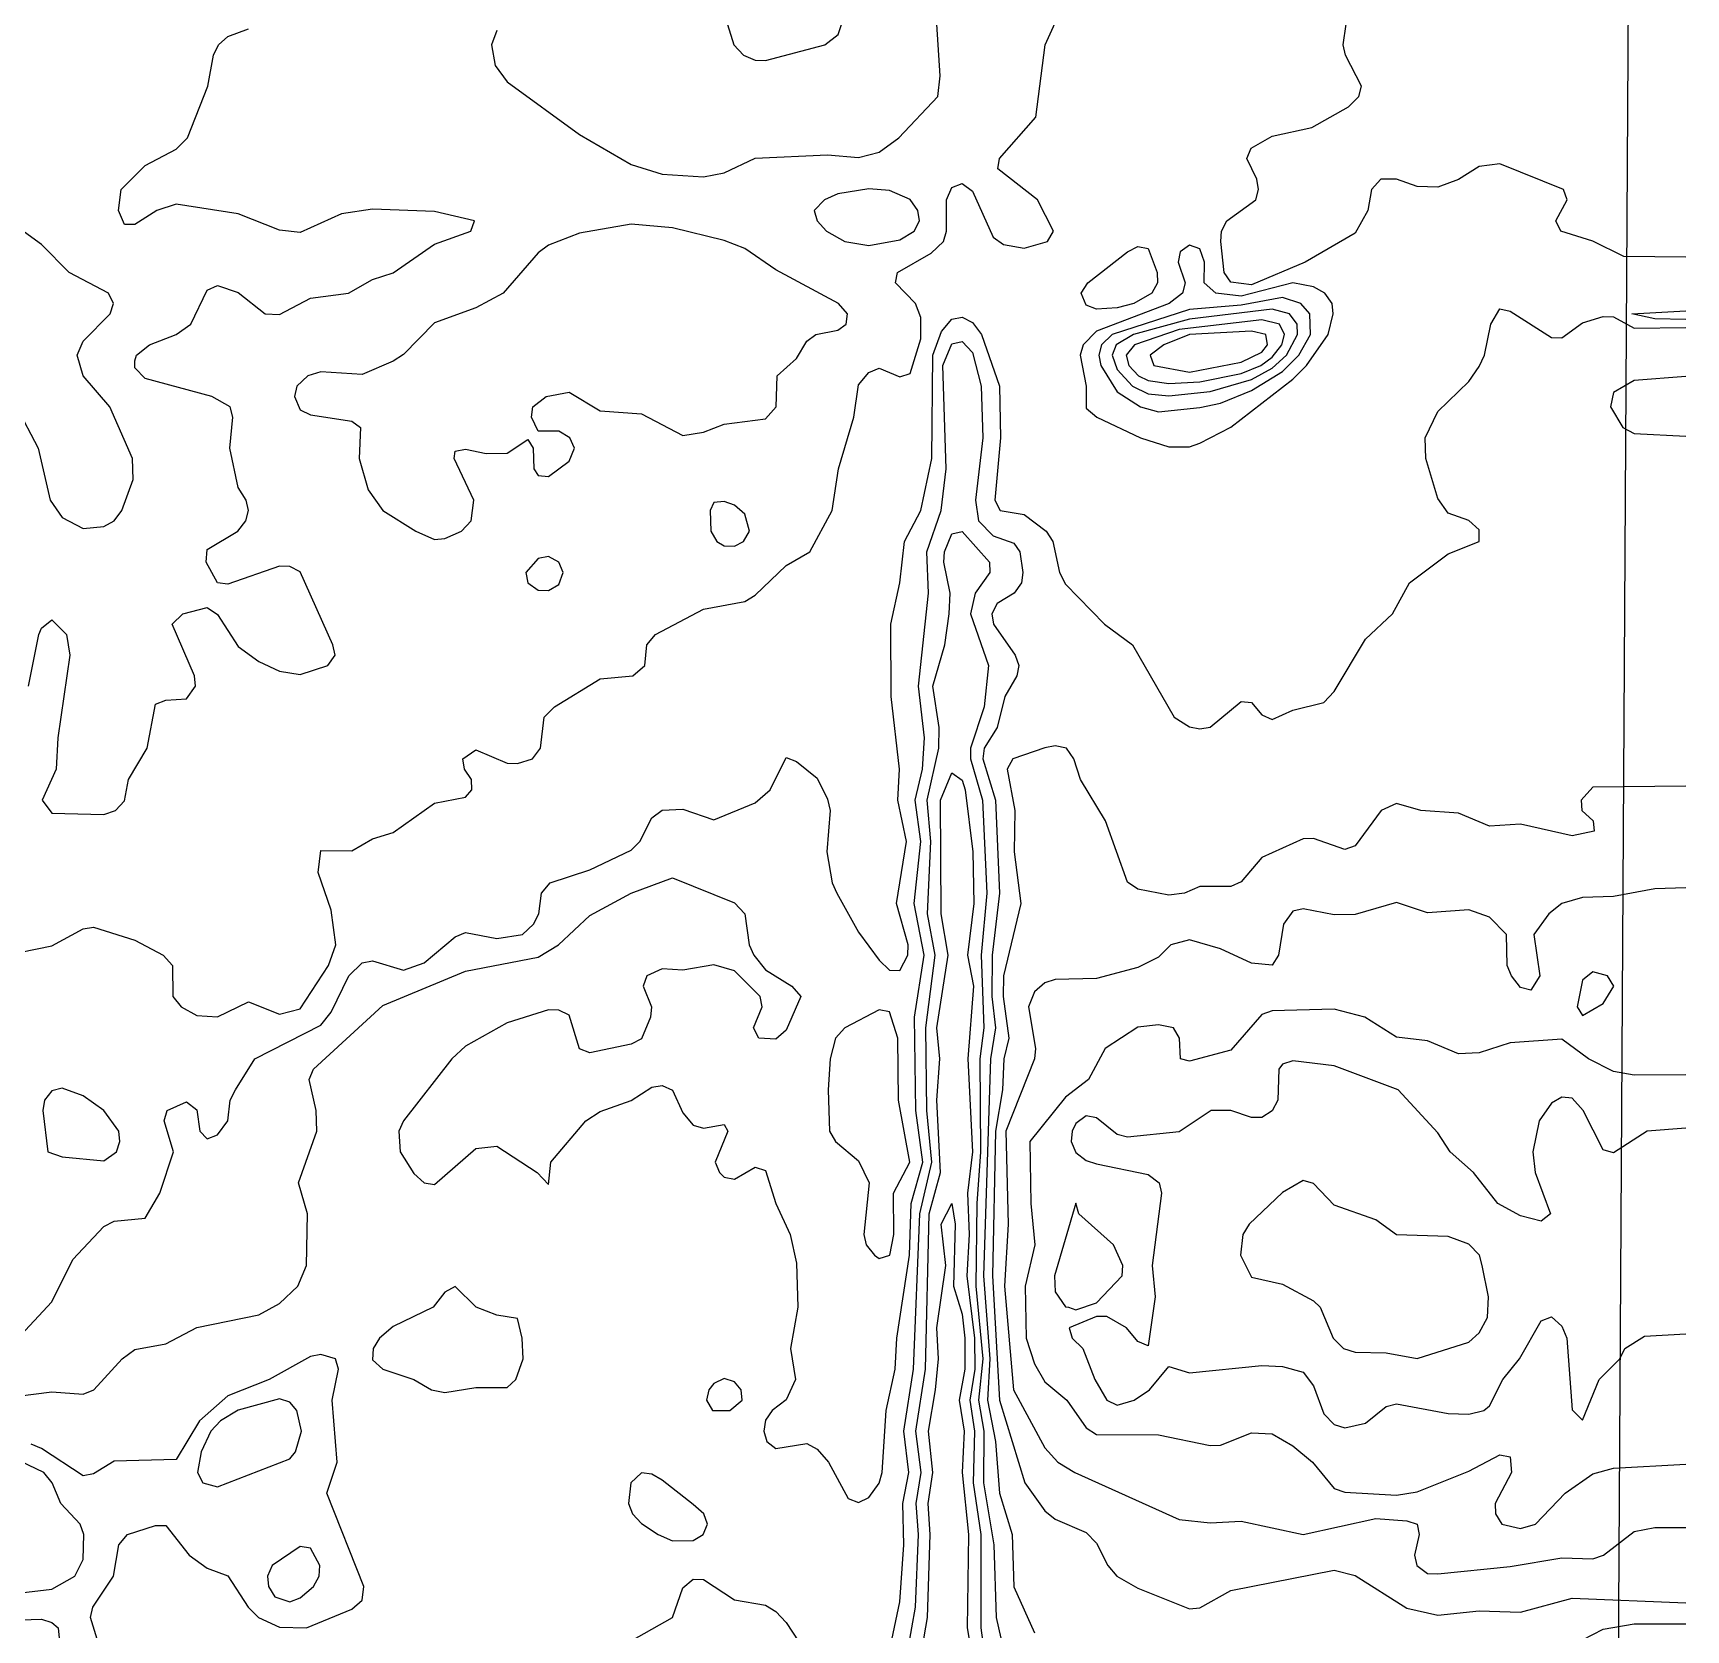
# Model space of a CAD drawing. Extents: x 425119 to 428731, y 1576976 to 1581037.
# Drawn here: x 428193 to 428672.5, y 1578032.9 to 1578495.9 of the extents above; entities that cross this region are included whole.
import ezdxf

# ---------------------------------------------------------------- set-up
doc = ezdxf.new("R2010")
doc.units = 21
doc.header["$MEASUREMENT"] = 0
for name, color, linetype in [('C-TOPO-MAJR', 3, 'Continuous'), ('C-TOPO-MINR', 8, 'Continuous'), ('G-ANNO-AOI', 6, 'Continuous')]:
    doc.layers.add(name, color=color, linetype=linetype)

msp = doc.modelspace()

# ---------------------------------------------------------------- linework, layer by layer
at = {"layer": 'C-TOPO-MAJR', "elevation": 70}
for points in [[(428672.5, 1578430.92), (428654.5, 1578431.07), (428645.5, 1578435.57), (428636.16, 1578438.5), (428634.74, 1578441.5), (428638.09, 1578447.5), (428636.95, 1578450.5), (428618.5, 1578458.03), (428612.5, 1578457.21), (428606.5, 1578453.41), (428600.5, 1578451.18), (428594.5, 1578451.39), (428588.5, 1578453.55), (428583.95, 1578453.5), (428581.33, 1578450.5), (428580.21, 1578444.5), (428576.5, 1578437.86), (428562.03, 1578429.5), (428546.5, 1578422.93), (428540.5, 1578423.67), (428538.52, 1578426.5), (428537.53, 1578435.5), (428537.72, 1578438.5), (428539.31, 1578441.5), (428547.76, 1578447.5), (428548.5, 1578450.5), (428547.97, 1578453.5), (428545.1, 1578459.5), (428546.38, 1578462.5), (428552.5, 1578466.01), (428563.93, 1578468.5), (428574.59, 1578474.5), (428577.62, 1578477.5), (428578.39, 1578480.5), (428573.7, 1578489.5), (428573.02, 1578492.5), (428573.93, 1578498.5)], [(428183.02, 1578111.5), (428198.5, 1578128), (428204.5, 1578140.23), (428213.5, 1578149.83), (428216.5, 1578151.38), (428225.5, 1578152.27), (428229.82, 1578159.5), (428233.75, 1578171.5), (428231.03, 1578180.5), (428231.95, 1578183.5), (428237.5, 1578186.04), (428240.5, 1578183.7), (428241.35, 1578177.5), (428243.5, 1578175.24), (428246.5, 1578176.38), (428249.49, 1578180.5), (428250.23, 1578186.5), (428251.69, 1578189.5), (428257.34, 1578198.5), (428276.5, 1578208.2), (428279.5, 1578211.95), (428284.59, 1578222.5), (428288.5, 1578226.31), (428291.5, 1578226.88), (428300.5, 1578224.17), (428306.5, 1578226.29), (428315.5, 1578233.87), (428318.5, 1578235.05), (428327.5, 1578233.33), (428334.98, 1578234.5), (428338.19, 1578237.5), (428339.75, 1578240.5), (428340.51, 1578246.5), (428343.05, 1578249.5), (428354.5, 1578253.31), (428366.5, 1578258.99), (428369, 1578261.5), (428372.5, 1578268.39), (428375.5, 1578270.59), (428381.5, 1578270.82), (428390.5, 1578267.74), (428402.5, 1578272.72), (428406.88, 1578276.5), (428411.5, 1578285.82), (428414.5, 1578284.67), (428420.5, 1578279.85), (428423.5, 1578273.77), (428424.27, 1578270.5), (428423.29, 1578258.5), (428424.79, 1578249.5), (428426.19, 1578246.5), (428432.5, 1578235.18), (428438.5, 1578227.04), (428441.5, 1578224.13), (428444.5, 1578224.07), (428446.8, 1578228.5), (428446.84, 1578231.5), (428443.47, 1578243.5), (428446.42, 1578261.5), (428443.85, 1578273.5), (428444.34, 1578282.5), (428441.93, 1578303.5), (428441.81, 1578324.5), (428444.45, 1578336.5), (428445.81, 1578348.5), (428450.53, 1578357.5), (428453.74, 1578372.5), (428454.03, 1578402.5), (428456.5, 1578409.39), (428459.5, 1578412.9), (428462.5, 1578413.49), (428465.5, 1578411.95), (428468.19, 1578408.5), (428473.36, 1578393.5), (428473.62, 1578378.5), (428472, 1578360.5), (428473.55, 1578357.5), (428480.5, 1578356.27), (428486.91, 1578351.5), (428488.82, 1578348.5), (428490.73, 1578339.5), (428492.5, 1578336.06), (428503.82, 1578324.5), (428511.93, 1578318.5), (428524.01, 1578297.5), (428528.5, 1578294.76), (428531.5, 1578294.17), (428534.5, 1578294.64), (428543.5, 1578302.11), (428546.5, 1578301.76), (428549.5, 1578298.2), (428552.5, 1578296.9), (428558.5, 1578299.56), (428567.5, 1578301.79), (428570.5, 1578304.94), (428579.5, 1578320.17), (428587.4, 1578327.5), (428592.35, 1578336.5), (428603.5, 1578344.86), (428612.52, 1578348.5), (428612.5, 1578351.83), (428609.5, 1578354.53), (428603.5, 1578356.68), (428600.5, 1578360.94), (428597.01, 1578372.5), (428596.81, 1578378.5), (428600.5, 1578386.17), (428609.5, 1578394.91), (428612.5, 1578399.2), (428614.05, 1578402.5), (428615.87, 1578411.5), (428618.5, 1578415.95), (428621.5, 1578415.24), (428633.5, 1578407.65), (428636.5, 1578407.53), (428642.5, 1578411.92), (428648.5, 1578413.76), (428651.5, 1578413.65), (428657.5, 1578410.35), (428672.5, 1578410.57)], [(428672.5, 1578412.85), (428663.5, 1578413.07), (428656.83, 1578414.5), (428672.5, 1578415.38)], [(428672.5, 1578396.34), (428657.5, 1578395.13), (428651.5, 1578391.72), (428650.62, 1578387.5), (428654.15, 1578381.5), (428657.5, 1578379.78), (428672.5, 1578379.01)], [(428672.5, 1578277.55), (428645.5, 1578277.28), (428642.11, 1578273.5), (428642.27, 1578270.5), (428645.6, 1578267.5), (428645.86, 1578264.5), (428639.5, 1578263.09), (428624.5, 1578266.53), (428615.5, 1578265.91), (428606.5, 1578269.72), (428595.6, 1578270.5), (428588.5, 1578272.47), (428584.1, 1578270.5), (428576.5, 1578260.18), (428573.5, 1578259.12), (428564.5, 1578262.34), (428561.5, 1578262.3), (428549.5, 1578256.85), (428543.5, 1578249.78), (428540.5, 1578248.42), (428531.5, 1578248.47), (428527.06, 1578246.5), (428522.5, 1578245.93), (428513.5, 1578247.64), (428510.5, 1578249.67), (428504.14, 1578267.5), (428496.91, 1578279.5), (428494.94, 1578285.5), (428492.76, 1578288.5), (428489.5, 1578289.21), (428486.5, 1578288.65), (428477.28, 1578285.5), (428475.58, 1578282.5), (428477.79, 1578270.5), (428477.63, 1578258.5), (428479.52, 1578243.5), (428474.54, 1578222.5), (428474.41, 1578216.5), (428476.12, 1578204.5), (428474.58, 1578198.5), (428474.26, 1578189.5), (428472.18, 1578177.5), (428471.35, 1578135.5), (428473.33, 1578099.5), (428480.69, 1578075.5), (428486.5, 1578067.41), (428489.5, 1578064.94), (428498.5, 1578061.11), (428501.5, 1578058.04), (428504.81, 1578051.5), (428507.45, 1578048.5), (428513.5, 1578044.97), (428528.5, 1578038.94), (428531.5, 1578039.27), (428540.5, 1578044.3), (428570.5, 1578050.18), (428576.5, 1578048.62), (428591.5, 1578039.2), (428600.5, 1578037.17), (428612.5, 1578038.44), (428624.5, 1578038.05), (428639.5, 1578042.04), (428672.5, 1578040.72)]]:
    msp.add_lwpolyline(points, dxfattribs=at)
at = {"layer": 'C-TOPO-MAJR'}
for points, elevation in [([(428498.5, 1578416.97), (428497.04, 1578420.5), (428499.01, 1578423.5), (428510.5, 1578432.44), (428513.5, 1578434.05), (428516.5, 1578433.39), (428519.09, 1578426.5), (428519.19, 1578423.5), (428517.55, 1578420.5), (428512.34, 1578417.5), (428507.5, 1578416.24), (428501.5, 1578415.81), (428498.5, 1578416.97)], 70), ([(428518.16, 1578399.5), (428528.5, 1578397.55), (428543.5, 1578400.51), (428549.5, 1578403.39), (428551.13, 1578405.5), (428550.65, 1578408.5), (428546.5, 1578409.51), (428528.5, 1578408.47), (428521.04, 1578405.5), (428517.06, 1578402.5), (428518.16, 1578399.5)], 75), ([(428437.07, 1578141.5), (428438.5, 1578140.55), (428441.52, 1578141.5), (428442.76, 1578147.5), (428442.62, 1578159.5), (428447.37, 1578168.5), (428444.02, 1578186.5), (428443.91, 1578204.5), (428441.5, 1578212.11), (428438.5, 1578212.7), (428428.47, 1578207.5), (428425.83, 1578204.5), (428424.26, 1578198.5), (428423.62, 1578189.5), (428424.06, 1578177.5), (428425.81, 1578174.5), (428432.5, 1578168.93), (428435.54, 1578162.5), (428434.01, 1578147.5), (428434.66, 1578144.5), (428437.07, 1578141.5)], 70), ([(428242.22, 1578075.5), (428246.5, 1578074.33), (428267.5, 1578082.47), (428269.11, 1578084.5), (428270.88, 1578090.5), (428269.57, 1578096.5), (428267.5, 1578098.92), (428264.5, 1578099.86), (428252.5, 1578096.59), (428247.34, 1578093.5), (428244.6, 1578090.5), (428241.81, 1578084.5), (428240.71, 1578078.5), (428242.22, 1578075.5)], 70), ([(428182.99, 1578045.5), (428189.5, 1578043.58), (428198.5, 1578044.69), (428205.12, 1578048.5), (428207.5, 1578053.26), (428207.7, 1578060.5), (428206.71, 1578063.5), (428201.1, 1578069.5), (428198.54, 1578075.5), (428196.09, 1578078.5), (428189.5, 1578081.75), (428183.5, 1578080.78), (428179.55, 1578078.5), (428177.76, 1578075.5), (428175.68, 1578054.5), (428178.66, 1578048.5), (428182.99, 1578045.5)], 70), ([(428263.18, 1578042.5), (428267.5, 1578040.97), (428270.5, 1578042.19), (428274.34, 1578045.5), (428276.01, 1578048.5), (428276.19, 1578051.5), (428273.5, 1578056.57), (428270.5, 1578057.06), (428262.41, 1578051.5), (428261.06, 1578048.5), (428261.31, 1578045.5), (428263.18, 1578042.5)], 70)]:
    msp.add_lwpolyline(points, close=True, dxfattribs=dict(at, elevation=elevation))
at = {"layer": 'C-TOPO-MINR'}
for points, elevation in [([(428189.5, 1578229.41), (428198.5, 1578231.2), (428207.5, 1578236.19), (428210.5, 1578236.65), (428222.5, 1578232.85), (428230.8, 1578228.5), (428233.43, 1578225.5), (428233.55, 1578216.5), (428235.99, 1578213.5), (428240.5, 1578211.02), (428246.5, 1578210.65), (428255.5, 1578214.97), (428264.5, 1578211.42), (428270.5, 1578212.93), (428278.72, 1578225.5), (428280.86, 1578231.5), (428279.5, 1578241.56), (428275.75, 1578252.5), (428276.5, 1578258.88), (428285.5, 1578258.77), (428291.5, 1578262.23), (428297.5, 1578264.11), (428309.5, 1578272.58), (428318.5, 1578274.38), (428320.26, 1578276.5), (428320.18, 1578279.5), (428318.16, 1578282.5), (428317.64, 1578285.5), (428321.5, 1578288.08), (428330.5, 1578284.2), (428333.5, 1578284.08), (428337.93, 1578285.5), (428340.23, 1578288.5), (428341.32, 1578297.5), (428344.23, 1578300.5), (428357.5, 1578308.61), (428367, 1578309.5), (428370.47, 1578312.5), (428371.04, 1578318.5), (428373.57, 1578321.5), (428387.5, 1578328.87), (428399.5, 1578331.11), (428402.5, 1578332.88), (428411.5, 1578341.51), (428418.32, 1578345.5), (428424.81, 1578357.5), (428426.63, 1578369.5), (428431.15, 1578384.5), (428432.5, 1578393.9), (428435.5, 1578397.48), (428438.5, 1578398.73), (428444.5, 1578396.18), (428447.5, 1578397.18), (428450.5, 1578407.24), (428450.5, 1578413.39), (428448.97, 1578417.5), (428443.18, 1578423.5), (428443.8, 1578426.5), (428453.5, 1578432.08), (428457.12, 1578435.5), (428457.96, 1578438.5), (428458.02, 1578447.5), (428459.5, 1578451.08), (428462.5, 1578452.29), (428465.5, 1578450.09), (428471.5, 1578436.73), (428474.5, 1578434.59), (428480.5, 1578433.49), (428487.29, 1578435.5), (428489.07, 1578438.5), (428484.41, 1578447.5), (428472.91, 1578456.5), (428473.39, 1578459.5), (428483.87, 1578471.5), (428486.6, 1578492.5), (428493.4, 1578507.5)], 71), ([(428393.48, 1578501.5), (428396.3, 1578492.5), (428399.14, 1578489.5), (428402.5, 1578488.05), (428405.5, 1578487.97), (428422.73, 1578492.5), (428426.52, 1578495.5), (428429.56, 1578504.5)], 73), ([(428191.73, 1578306.5), (428194.66, 1578321.5), (428195.5, 1578323.38), (428198.5, 1578325.79), (428202.71, 1578321.5), (428203.71, 1578315.5), (428200.17, 1578291.5), (428199.72, 1578282.5), (428195.69, 1578273.5), (428198.5, 1578269.71), (428213.5, 1578269.3), (428216.95, 1578270.5), (428219.5, 1578273.3), (428220.67, 1578279.5), (428226.07, 1578288.5), (428228.5, 1578301.31), (428231.5, 1578302.47), (428237.5, 1578302.84), (428240.17, 1578306.5), (428239.82, 1578309.5), (428233.39, 1578324.5), (428236.43, 1578327.5), (428243.5, 1578329.38), (428246.5, 1578327.29), (428252.5, 1578318.01), (428258.5, 1578313.66), (428264.5, 1578310.85), (428270.5, 1578309.87), (428278.51, 1578312.5), (428280.62, 1578315.5), (428280, 1578318.5), (428270.5, 1578339.65), (428267.5, 1578341.22), (428264.5, 1578341.33), (428249.5, 1578336.15), (428246.5, 1578336.53), (428243.2, 1578342.5), (428243.5, 1578346.14), (428252.38, 1578351.5), (428254.72, 1578354.5), (428255.46, 1578357.5), (428254.84, 1578360.5), (428252.5, 1578364.17), (428250.05, 1578375.5), (428250.99, 1578384.5), (428250.18, 1578387.5), (428244.88, 1578390.5), (428225.5, 1578395.77), (428222.5, 1578398.81), (428222.5, 1578400.89), (428223.04, 1578402.5), (428226.76, 1578405.5), (428234.5, 1578408.46), (428238.75, 1578411.5), (428243.5, 1578421.33), (428246.5, 1578422.71), (428252.5, 1578420.68), (428260.35, 1578414.5), (428264.5, 1578414.31), (428273.5, 1578419.06), (428284.5, 1578420.5), (428291.5, 1578424.44), (428297.5, 1578426.41), (428309.5, 1578434.68), (428320.04, 1578438.5), (428321.09, 1578441.5), (428309.5, 1578444.2), (428291.5, 1578444.83), (428282.5, 1578443.46), (428270.5, 1578438.07), (428264.5, 1578438.77), (428252.5, 1578443.44), (428234.5, 1578446.29), (428228.95, 1578444.5), (428222.5, 1578440.36), (428219.5, 1578440.38), (428217.83, 1578444.5), (428218.61, 1578450.5), (428225.5, 1578457.46), (428234.5, 1578462.25), (428237.81, 1578465.5), (428243.71, 1578480.5), (428245.33, 1578489.5), (428246.83, 1578492.5), (428249.5, 1578494.92), (428255.5, 1578497.15)], 72), ([(428327.5, 1578496.6), (428326.02, 1578492.5), (428327.04, 1578486.5), (428330.5, 1578481.74), (428351.5, 1578466.51), (428366.5, 1578457.77), (428375.5, 1578454.95), (428387.5, 1578454.24), (428393.5, 1578455.41), (428402.5, 1578459.64), (428423.5, 1578460.57), (428432.5, 1578459.84), (428438.5, 1578461.4), (428444.17, 1578465.5), (428455.49, 1578477.5), (428456.16, 1578483.5), (428455.19, 1578498.5)], 72), ([(428188.22, 1578387.5), (428194.47, 1578375.5), (428198.01, 1578360.5), (428201.5, 1578355.43), (428207.5, 1578352.26), (428213.5, 1578352.79), (428216.51, 1578354.5), (428218.77, 1578357.5), (428222.03, 1578366.5), (428221.87, 1578372.5), (428215.31, 1578387.5), (428207.53, 1578396.5), (428205.83, 1578402.5), (428207.5, 1578406.59), (428215.35, 1578414.5), (428216.34, 1578417.5), (428214.91, 1578420.5), (428203.44, 1578426.5), (428195.5, 1578434.55), (428189.5, 1578438.98)], 73), ([(428179.4, 1578099.5), (428198.5, 1578101.88), (428207.5, 1578101.26), (428210.62, 1578102.5), (428218.9, 1578111.5), (428222.5, 1578114.14), (428231.5, 1578115.8), (428240.5, 1578120.57), (428258.5, 1578124.27), (428264.5, 1578127.49), (428269.85, 1578132.5), (428272.35, 1578138.5), (428272.63, 1578153.5), (428270.05, 1578162.5), (428275.31, 1578177.5), (428275.17, 1578183.5), (428273.13, 1578192.5), (428274.34, 1578195.5), (428294.5, 1578213.94), (428318.5, 1578223.91), (428339.5, 1578227.91), (428345.4, 1578231.5), (428354.5, 1578239.99), (428366.5, 1578246.53), (428378.5, 1578250.99), (428396.5, 1578243.67), (428399.49, 1578240.5), (428400.76, 1578231.5), (428402.13, 1578228.5), (428405.5, 1578224.3), (428413.11, 1578219.5), (428415.72, 1578216.5), (428411.5, 1578206.77), (428408.5, 1578204.12), (428403.58, 1578204.5), (428401.98, 1578207.5), (428404.55, 1578213.5), (428403.92, 1578216.5), (428396.5, 1578224.01), (428390.5, 1578225.68), (428381.5, 1578224.2), (428375.5, 1578224.57), (428371.03, 1578222.5), (428369.95, 1578219.5), (428372.39, 1578213.5), (428372.11, 1578210.5), (428369.5, 1578204.22), (428366.5, 1578202.67), (428354.5, 1578200.19), (428351.5, 1578201.38), (428348.5, 1578211.11), (428345.5, 1578212.6), (428342.5, 1578212.67), (428330.5, 1578208.87), (428318.5, 1578202.17), (428314.47, 1578198.5), (428300.48, 1578180.5), (428299.15, 1578177.5), (428299.52, 1578171.5), (428303.5, 1578165.21), (428306.5, 1578162.53), (428309.5, 1578162.07), (428321.5, 1578172.46), (428327.5, 1578173.13), (428339.2, 1578165.5), (428342.5, 1578162.07), (428343.23, 1578168.5), (428353.32, 1578180.5), (428357.5, 1578183.16), (428366.5, 1578186.36), (428372.5, 1578190.25), (428375.5, 1578190.78), (428378.5, 1578189.38), (428381.5, 1578182.79), (428384.5, 1578179.27), (428387.5, 1578178.38), (428393.5, 1578179.42), (428394.53, 1578177.5), (428390.87, 1578168.5), (428392.11, 1578165.5), (428393.5, 1578164.2), (428396.5, 1578163.61), (428402.5, 1578167.09), (428405.5, 1578166.08), (428408.53, 1578156.5), (428412.66, 1578147.5), (428414.5, 1578139.26), (428414.88, 1578126.5), (428412.77, 1578114.5), (428414.15, 1578105.5), (428411.5, 1578099.58), (428407.4, 1578096.5), (428405.5, 1578093.67), (428405.03, 1578090.5), (428405.84, 1578087.5), (428408.5, 1578085.47), (428417.5, 1578086.93), (428420.5, 1578085.3), (428423.74, 1578081.5), (428429.5, 1578070.95), (428432.5, 1578069.79), (428435.5, 1578071.28), (428438.5, 1578075.42), (428439.36, 1578078.5), (428440.49, 1578096.5), (428443.1, 1578108.5), (428443.63, 1578117.5), (428447.28, 1578141.5), (428447.75, 1578156.5), (428451.09, 1578168.5), (428449.12, 1578183.5), (428448.69, 1578210.5), (428451.48, 1578228.5), (428448.65, 1578243.5), (428450.55, 1578261.5), (428448.91, 1578273.5), (428451.04, 1578282.5), (428451.57, 1578291.5), (428449.85, 1578306.5), (428452.77, 1578333.5), (428452.29, 1578345.5), (428456.45, 1578357.5), (428457.93, 1578369.5), (428456.94, 1578399.5), (428459.5, 1578405.81), (428462.5, 1578406.51), (428465.5, 1578403.25), (428468.09, 1578393.5), (428468.57, 1578378.5), (428466.43, 1578360.5), (428467.25, 1578354.5), (428471.5, 1578350.08), (428477.5, 1578347.99), (428479.24, 1578345.5), (428480.15, 1578339.5), (428479.74, 1578336.5), (428477.67, 1578333.5), (428472.66, 1578330.5), (428471.15, 1578327.5), (428471.66, 1578324.5), (428477.95, 1578315.5), (428479.01, 1578312.5), (428478.36, 1578309.5), (428474.88, 1578303.5), (428472.67, 1578294.5), (428468.94, 1578288.5), (428468.51, 1578285.5), (428472.21, 1578273.5), (428473.35, 1578246.5), (428471.26, 1578228.5), (428471.18, 1578216.5), (428472.2, 1578207.5), (428470.72, 1578198.5), (428468.76, 1578135.5), (428470.56, 1578111.5), (428469.91, 1578099.5), (428472.23, 1578087.5), (428473.33, 1578072.5), (428477.04, 1578060.5), (428477.5, 1578045.32), (428483.5, 1578032.04)], 69), ([(428439.7, 1578018.5), (428444.5, 1578041.01), (428445.57, 1578057.5), (428445.29, 1578069.5), (428447.07, 1578078.5), (428445.6, 1578090.5), (428448.38, 1578108.5), (428450.27, 1578153.5), (428453.77, 1578168.5), (428452.28, 1578183.5), (428452.03, 1578207.5), (428454.7, 1578228.5), (428452.49, 1578240.5), (428453.47, 1578261.5), (428452.4, 1578273.5), (428455.74, 1578288.5), (428455.89, 1578294.5), (428454.06, 1578306.5), (428457.49, 1578318.5), (428458.8, 1578327.5), (428459.09, 1578333.5), (428457.2, 1578342.5), (428457.4, 1578345.5), (428459.5, 1578350.71), (428462.5, 1578351.41), (428470.49, 1578342.5), (428470.54, 1578339.5), (428466.34, 1578333.5), (428464.94, 1578327.5), (428470.13, 1578312.5), (428468.91, 1578300.5), (428464.91, 1578288.5), (428464.97, 1578285.5), (428468.43, 1578273.5), (428469.74, 1578246.5), (428468.08, 1578228.5), (428468.81, 1578207.5), (428467.62, 1578198.5), (428467.85, 1578171.5), (428466.76, 1578156.5), (428466.51, 1578132.5), (428468.51, 1578111.5), (428467.24, 1578099.5), (428468.78, 1578090.5), (428468.75, 1578075.5), (428471.77, 1578057.5), (428472.42, 1578036.5), (428476.44, 1578018.5)], 68), ([(428445.81, 1578021.5), (428448.96, 1578039.5), (428449.87, 1578060.5), (428449.21, 1578069.5), (428450.68, 1578078.5), (428449.14, 1578090.5), (428451.86, 1578108.5), (428453, 1578153.5), (428456.29, 1578165.5), (428455.17, 1578186.5), (428456.07, 1578198.5), (428455.19, 1578207.5), (428458.52, 1578228.5), (428456.48, 1578240.5), (428456.22, 1578273.5), (428459.5, 1578281.4), (428462.5, 1578279.26), (428463.39, 1578276.5), (428465.63, 1578258.5), (428465.91, 1578243.5), (428464.09, 1578228.5), (428465.87, 1578219.5), (428464.22, 1578198.5), (428465.54, 1578171.5), (428464.05, 1578159.5), (428464.55, 1578147.5), (428463.86, 1578135.5), (428466.14, 1578117.5), (428466.23, 1578108.5), (428464.73, 1578099.5), (428466.13, 1578090.5), (428465.77, 1578075.5), (428467.91, 1578060.5), (428468, 1578033.5), (428472.03, 1578003.5)], 67), ([(428672.5, 1578248.05), (428663.5, 1578247.8), (428651.5, 1578245.5), (428642.5, 1578245.21), (428636.5, 1578243.5), (428632.68, 1578240.5), (428628.34, 1578234.5), (428630.11, 1578222.5), (428627.5, 1578218.41), (428624.5, 1578219.15), (428621.9, 1578222.5), (428620.6, 1578225.5), (428620.42, 1578234.5), (428615.5, 1578239.52), (428609.5, 1578241.71), (428597.5, 1578240.84), (428588.5, 1578243.8), (428576.5, 1578240.32), (428570.5, 1578240.2), (428561.5, 1578242), (428558.5, 1578241.28), (428555.74, 1578237.5), (428554.3, 1578228.5), (428552.5, 1578225.62), (428546.5, 1578226.18), (428537.5, 1578230.38), (428528.5, 1578232.98), (428523.05, 1578231.5), (428519.5, 1578227.9), (428513.5, 1578224.93), (428501.5, 1578221.76), (428489.5, 1578221.43), (428486.5, 1578220.52), (428483.5, 1578217.89), (428481.79, 1578213.5), (428483.84, 1578201.5), (428483.53, 1578198.5), (428475.16, 1578177.5), (428475.86, 1578150.5), (428474.86, 1578132.5), (428477.44, 1578102.5), (428486.5, 1578085.68), (428490.32, 1578081.5), (428495.2, 1578078.5), (428525.5, 1578064.93), (428534.5, 1578063.91), (428543.5, 1578064.45), (428561.5, 1578060.52), (428582.5, 1578065.17), (428591.5, 1578064.54), (428594.5, 1578063.49), (428595.15, 1578060.5), (428593.74, 1578054.5), (428594.44, 1578051.5), (428597.5, 1578049.27), (428600.5, 1578049.1), (428621.5, 1578051.21), (428636.5, 1578053.81), (428645.5, 1578053.48), (428648.57, 1578054.5), (428657.5, 1578061.43), (428663.5, 1578062.53), (428672.5, 1578062.61)], 71), ([(428672.5, 1578193.82), (428657.5, 1578193.75), (428651.5, 1578194.8), (428644.25, 1578198.5), (428636.5, 1578204.21), (428621.5, 1578203.12), (428612.5, 1578200.21), (428606.5, 1578199.89), (428597.5, 1578203.64), (428588.5, 1578204.79), (428579.3, 1578210.5), (428570.5, 1578212.85), (428552.5, 1578212.39), (428549.5, 1578211.34), (428540.5, 1578200.93), (428528.5, 1578197.79), (428525.92, 1578198.5), (428525.57, 1578204.5), (428523.83, 1578207.5), (428519.5, 1578208.35), (428513.5, 1578207.64), (428504.05, 1578201.5), (428499.15, 1578192.5), (428492.5, 1578187.33), (428482.18, 1578174.5), (428482.45, 1578156.5), (428483.65, 1578144.5), (428480.83, 1578132.5), (428481.09, 1578117.5), (428483.5, 1578109.98), (428486.5, 1578104.85), (428492.91, 1578099.5), (428498.5, 1578091.51), (428501.5, 1578089.56), (428519.5, 1578089.41), (428534.5, 1578086.32), (428537.5, 1578086.4), (428546.5, 1578090.02), (428552.5, 1578089.74), (428558.5, 1578086.25), (428564.18, 1578081.5), (428570.5, 1578073.9), (428573.5, 1578072.85), (428588.5, 1578071.95), (428594.5, 1578072.93), (428609.5, 1578078.9), (428618.5, 1578083.6), (428621.5, 1578083.04), (428621.94, 1578078.5), (428617.17, 1578069.5), (428617.21, 1578066.5), (428619.07, 1578063.5), (428624.5, 1578062.25), (428628.89, 1578063.5), (428637.43, 1578072.5), (428645.5, 1578078.16), (428651.5, 1578079.8), (428672.5, 1578080.93)], 72), ([(428672.5, 1578178.37), (428661.27, 1578177.5), (428651.5, 1578171.21), (428648.5, 1578172.03), (428642.73, 1578183.5), (428639.5, 1578187.06), (428636.5, 1578187.37), (428633.5, 1578185.6), (428629.94, 1578180.5), (428628.04, 1578171.5), (428628.78, 1578165.5), (428633.18, 1578153.5), (428630.5, 1578151.35), (428624.5, 1578152.93), (428617.94, 1578156.5), (428610.88, 1578165.5), (428604.06, 1578171.5), (428600.5, 1578176.96), (428589.06, 1578189.5), (428570.5, 1578196.41), (428558.5, 1578197.89), (428555.5, 1578196.89), (428554.38, 1578195.5), (428554.14, 1578186.5), (428552.5, 1578183.43), (428549.5, 1578181.42), (428546.5, 1578181.49), (428540.5, 1578183.49), (428534.79, 1578183.5), (428525.5, 1578177.26), (428510.5, 1578175.72), (428507.5, 1578176.51), (428501.5, 1578181.32), (428498.5, 1578181.9), (428495.5, 1578179.7), (428494.42, 1578177.5), (428494.2, 1578174.5), (428495.5, 1578171.28), (428498.5, 1578168.95), (428501.5, 1578167.99), (428516.5, 1578164.94), (428519.66, 1578162.5), (428520.34, 1578159.5), (428517.67, 1578138.5), (428518.48, 1578129.5), (428516.5, 1578115.24), (428513.5, 1578116.53), (428510.22, 1578120.5), (428504.5, 1578123.79), (428501.5, 1578123.76), (428493.57, 1578120.5), (428494.49, 1578117.5), (428497.59, 1578114.5), (428501.01, 1578105.5), (428504.47, 1578099.5), (428507.5, 1578098.08), (428512.41, 1578099.5), (428516.89, 1578102.5), (428522.5, 1578109.21), (428528.5, 1578107.44), (428549.5, 1578109.51), (428555.5, 1578109.22), (428561.5, 1578107.62), (428564.5, 1578103.66), (428567.5, 1578095.49), (428570.5, 1578092.43), (428573.5, 1578091.45), (428579.5, 1578092.79), (428585.5, 1578097.66), (428588.5, 1578098.41), (428603.5, 1578095.6), (428609.5, 1578095.41), (428613.86, 1578096.5), (428615.5, 1578097.87), (428619.35, 1578105.5), (428624.19, 1578111.5), (428630.5, 1578122.53), (428633.5, 1578123.61), (428636.5, 1578120.9), (428637.92, 1578117.5), (428639.5, 1578096.65), (428642.5, 1578093.68), (428647.33, 1578105.5), (428653.34, 1578111.5), (428654.78, 1578114.5), (428660.5, 1578118.02), (428672.5, 1578118.77)], 73), ([(428449.34, 1578018.5), (428452.47, 1578036.5), (428453.26, 1578060.5), (428452.66, 1578069.5), (428454.01, 1578078.5), (428452.73, 1578090.5), (428454.81, 1578102.5), (428455.64, 1578111.5), (428455.14, 1578120.5), (428457.82, 1578138.5), (428456.46, 1578150.5), (428459.5, 1578156.52), (428460.55, 1578150.5), (428459.99, 1578132.5), (428462.5, 1578124.45), (428463.33, 1578117.5), (428463.35, 1578108.5), (428461.71, 1578099.5), (428463.12, 1578090.5), (428462.54, 1578078.5), (428464.38, 1578060.5), (428464.03, 1578033.5), (428465.56, 1578024.5)], 66), ([(428216.5, 1578014.14), (428209.71, 1578036.5), (428210.34, 1578039.5), (428216.32, 1578048.5), (428217.88, 1578057.5), (428220.38, 1578060.5), (428228.5, 1578063.16), (428231.5, 1578063.1), (428238.25, 1578054.5), (428243.5, 1578050.77), (428249.5, 1578048.51), (428255.44, 1578039.5), (428258.45, 1578036.5), (428264.5, 1578033.67), (428272.36, 1578033.5), (428285.5, 1578038.87), (428288.5, 1578041.49), (428288.95, 1578045.5), (428278.19, 1578072.5), (428281.27, 1578081.5), (428279.79, 1578099.5), (428281.64, 1578108.5), (428280.77, 1578111.5), (428276.5, 1578112.72), (428273.5, 1578112.16), (428261.46, 1578105.5), (428249.5, 1578100.75), (428241.3, 1578093.5), (428234.5, 1578082.31), (428216.5, 1578081.8), (428210.5, 1578078.15), (428207.5, 1578077.59), (428195.5, 1578085.5), (428192.5, 1578086.7)], 69), ([(428366.5, 1578029.66), (428378.48, 1578036.5), (428381.5, 1578045.12), (428384.5, 1578047.61), (428387.5, 1578047.46), (428396.5, 1578041.55), (428405.5, 1578040.01), (428408.5, 1578038.24), (428411.5, 1578035.03), (428422.33, 1578018.5)], 68), ([(428186.5, 1578035.71), (428195.5, 1578036.03), (428198.5, 1578035.01), (428200.29, 1578033.5), (428200.62, 1578030.5)], 69), ([(428642.5, 1578030.03), (428648.5, 1578033.04), (428657.5, 1578034.6), (428672.5, 1578034.66)], 69)]:
    msp.add_lwpolyline(points, dxfattribs=dict(at, elevation=elevation))
for points, elevation in [([(428428.54, 1578435.5), (428435.5, 1578434.35), (428444.5, 1578435.91), (428448.62, 1578438.5), (428450.14, 1578441.5), (428449.69, 1578444.5), (428447.5, 1578447.61), (428441.5, 1578450.29), (428435.5, 1578450.77), (428426.5, 1578449.26), (428422.61, 1578447.5), (428419.63, 1578444.5), (428420.44, 1578441.5), (428423.18, 1578438.5), (428428.54, 1578435.5)], 72), ([(428304.05, 1578351.5), (428309.5, 1578349.07), (428312.5, 1578349.34), (428317.34, 1578351.5), (428320.11, 1578354.5), (428320.86, 1578360.5), (428315.16, 1578372.5), (428315.5, 1578374.64), (428318.5, 1578375.28), (428324.5, 1578374), (428330.5, 1578374.08), (428336.5, 1578378.01), (428338.06, 1578375.5), (428338.3, 1578369.5), (428339.5, 1578367.61), (428342.5, 1578367.3), (428348.5, 1578371.75), (428350.12, 1578375.5), (428348.77, 1578378.5), (428345.5, 1578380.46), (428339.5, 1578380.46), (428337.65, 1578384.5), (428337.98, 1578387.5), (428341.84, 1578390.5), (428348.5, 1578391.79), (428357.5, 1578386.41), (428369.5, 1578385.51), (428381.5, 1578379.24), (428387.5, 1578380.14), (428393.5, 1578382.48), (428405.5, 1578384.08), (428408.56, 1578387.5), (428408.85, 1578396.5), (428414.5, 1578401.54), (428417.5, 1578406.55), (428420.08, 1578408.5), (428426.5, 1578409.74), (428428.89, 1578411.5), (428429.24, 1578414.5), (428426.7, 1578417.5), (428408.5, 1578427.26), (428399.5, 1578433.39), (428393.5, 1578435.74), (428378.5, 1578439.38), (428366.5, 1578440.52), (428351.5, 1578437.86), (428342.5, 1578434.36), (428339.5, 1578432.2), (428329.41, 1578420.5), (428321.5, 1578416.22), (428309.5, 1578411.91), (428300.5, 1578402.68), (428297.5, 1578400.74), (428288.5, 1578396.91), (428276.5, 1578397.69), (428272.69, 1578396.5), (428269.55, 1578393.5), (428268.89, 1578390.5), (428270.5, 1578386.64), (428273.5, 1578385.17), (428285.5, 1578383.33), (428287.95, 1578381.5), (428287.58, 1578372.5), (428290.2, 1578363.5), (428294.47, 1578357.5), (428304.05, 1578351.5)], 72), ([(428514.29, 1578378.5), (428522.5, 1578375.89), (428528.5, 1578375.95), (428531.5, 1578376.99), (428540.5, 1578381.67), (428558.5, 1578395.55), (428562.4, 1578399.5), (428568.71, 1578408.5), (428570.2, 1578414.5), (428569.84, 1578417.5), (428567.79, 1578420.5), (428564.5, 1578422.35), (428558.5, 1578423.48), (428543.5, 1578419.64), (428536.11, 1578420.5), (428532.76, 1578423.5), (428532.84, 1578429.5), (428531.5, 1578433.38), (428528.5, 1578434.37), (428525.77, 1578432.5), (428525.2, 1578429.5), (428527.22, 1578423.5), (428526.5, 1578420.5), (428522.54, 1578417.5), (428501.5, 1578409.48), (428497.64, 1578405.5), (428496.78, 1578402.5), (428498.53, 1578393.5), (428498.5, 1578387.11), (428501.6, 1578384.5), (428514.29, 1578378.5)], 71), ([(428514.26, 1578387.5), (428519.5, 1578386.08), (428531.5, 1578387.3), (428537.5, 1578388.55), (428546.5, 1578392.24), (428555.5, 1578397.79), (428560.17, 1578402.5), (428563.56, 1578408.5), (428563.43, 1578414.5), (428560.81, 1578417.5), (428555.5, 1578419.25), (428543.5, 1578417.02), (428528.5, 1578415.78), (428506.07, 1578408.5), (428502.99, 1578405.5), (428502.16, 1578402.5), (428502.73, 1578399.5), (428507.5, 1578391.88), (428514.26, 1578387.5)], 72), ([(428511.97, 1578393.5), (428516.5, 1578391.25), (428522.5, 1578390.69), (428534.5, 1578391.93), (428546.5, 1578395.42), (428552.5, 1578398.78), (428556.6, 1578402.5), (428559.8, 1578408.5), (428559.76, 1578411.5), (428557.49, 1578414.5), (428552.5, 1578415.83), (428528.5, 1578412.95), (428512.2, 1578408.5), (428507.23, 1578405.5), (428506.07, 1578402.5), (428507.5, 1578398.33), (428511.97, 1578393.5)], 73), ([(428513.7, 1578396.5), (428516.5, 1578395.14), (428522.5, 1578394.29), (428531.5, 1578394.77), (428543.5, 1578397.23), (428549.16, 1578399.5), (428552.5, 1578401.95), (428555.28, 1578405.5), (428556.07, 1578408.5), (428554.61, 1578411.5), (428549.5, 1578412.77), (428525.5, 1578409.98), (428512.53, 1578405.5), (428510.14, 1578402.5), (428510.86, 1578399.5), (428513.7, 1578396.5)], 74), ([(428391.36, 1578348.5), (428393.5, 1578347.21), (428396.5, 1578347.14), (428399.11, 1578348.5), (428400.87, 1578351.5), (428399.5, 1578356.4), (428396.5, 1578359.05), (428393.5, 1578360.07), (428390.5, 1578359.83), (428389.4, 1578357.5), (428389.65, 1578351.5), (428391.36, 1578348.5)], 72), ([(428336.5, 1578336.5), (428339.5, 1578334.35), (428342.5, 1578334.24), (428345.5, 1578335.99), (428346.75, 1578339.5), (428345.5, 1578342.45), (428342.5, 1578344.08), (428339.5, 1578343.59), (428335.95, 1578339.5), (428336.5, 1578336.5)], 72), ([(428640.94, 1578213.5), (428642.5, 1578210.99), (428648.5, 1578214.55), (428651.57, 1578219.5), (428649.74, 1578222.5), (428645.5, 1578223.65), (428642.5, 1578221.26), (428640.94, 1578213.5)], 72), ([(428197.34, 1578171.5), (428201.5, 1578170), (428213.5, 1578168.87), (428217.25, 1578171.5), (428218.22, 1578174.5), (428217.88, 1578177.5), (428213.5, 1578183.49), (428207.5, 1578187.74), (428201.5, 1578190), (428198.5, 1578189.15), (428196.28, 1578186.5), (428195.87, 1578183.5), (428197.34, 1578171.5)], 71), ([(428573.17, 1578114.5), (428576.5, 1578113.39), (428585.5, 1578113.2), (428594.5, 1578111.59), (428609.5, 1578116.31), (428612.5, 1578119.05), (428614.96, 1578123.5), (428615.19, 1578129.5), (428613.43, 1578138.5), (428612.58, 1578141.5), (428609.5, 1578144.76), (428603.5, 1578146.98), (428588.5, 1578147.41), (428582.5, 1578151.82), (428570.5, 1578156), (428564.5, 1578162.33), (428561.5, 1578163.22), (428555.5, 1578159.72), (428545.79, 1578150.5), (428543.95, 1578147.5), (428543.32, 1578141.5), (428546.5, 1578135.17), (428555.5, 1578133.16), (428564.5, 1578128.32), (428566.39, 1578126.5), (428570.13, 1578117.5), (428573.17, 1578114.5)], 74), ([(428493.42, 1578126.5), (428495.5, 1578125.66), (428501.5, 1578127.74), (428508.92, 1578135.5), (428509.19, 1578138.5), (428506.44, 1578144.5), (428496.37, 1578153.5), (428495.5, 1578156.58), (428489.29, 1578135.5), (428489.5, 1578130.86), (428492.5, 1578126.57), (428493.42, 1578126.5)], 73), ([(428308.62, 1578102.5), (428312.5, 1578101.69), (428321.5, 1578103.2), (428330.5, 1578103.19), (428333.09, 1578105.5), (428335.14, 1578111.5), (428334.92, 1578117.5), (428333.5, 1578123.15), (428327.5, 1578124.1), (428321.59, 1578126.5), (428315.5, 1578132.49), (428312.5, 1578130.76), (428309.05, 1578126.5), (428297.5, 1578120.84), (428293.55, 1578117.5), (428291.7, 1578114.5), (428291.5, 1578111.2), (428294.48, 1578108.5), (428303.5, 1578105.52), (428308.62, 1578102.5)], 69), ([(428390.07, 1578096.5), (428395.16, 1578096.5), (428398.73, 1578099.5), (428398.41, 1578102.5), (428396.5, 1578104.77), (428393.5, 1578105.77), (428390.5, 1578104.32), (428389.03, 1578102.5), (428388.33, 1578099.5), (428390.07, 1578096.5)], 69), ([(428374.33, 1578060.5), (428378.5, 1578058.74), (428384.5, 1578058.83), (428387.45, 1578060.5), (428388.68, 1578063.5), (428387.58, 1578066.5), (428384.5, 1578069.26), (428375.5, 1578076.26), (428372.5, 1578078.02), (428369.5, 1578078.45), (428366.41, 1578075.5), (428365.78, 1578069.5), (428366.94, 1578066.5), (428369.5, 1578063.75), (428374.33, 1578060.5)], 69)]:
    msp.add_lwpolyline(points, close=True, dxfattribs=dict(at, elevation=elevation))
at = {"layer": 'G-ANNO-AOI'}
msp.add_lwpolyline([(428646.7, 1576976.16), (428670.47, 1580975.86), (425143.3, 1580996.99), (425119.16, 1576997.28), (428646.7, 1576976.16)], close=True, dxfattribs=at)

doc.saveas('drawing.dxf')
